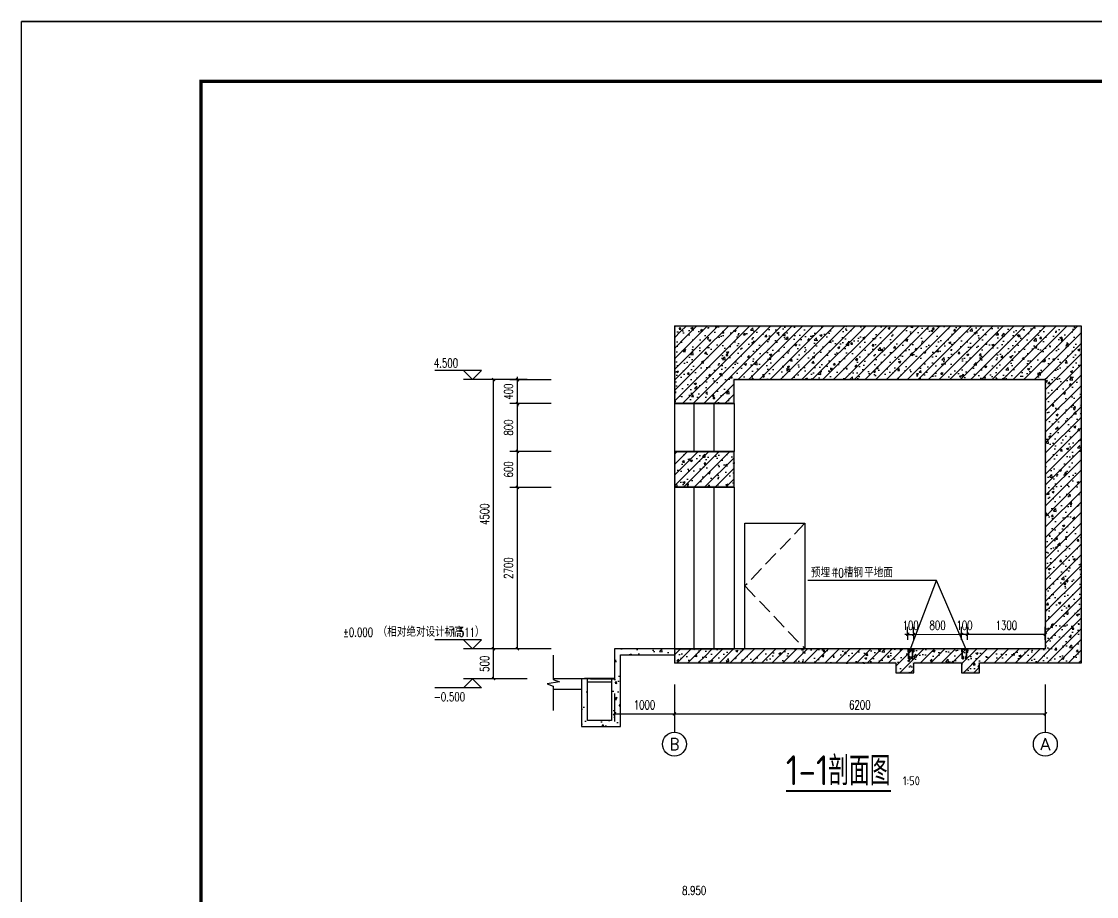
# Model space of a CAD drawing. Extents: x 45837 to 287007, y -98586 to 328021.
# Drawn here: x 119269 to 137238, y -53814 to -39186 of the extents above; entities that cross this region are included whole.
import ezdxf
from ezdxf.enums import TextEntityAlignment as Align

# ---------------------------------------------------------------- set-up
doc = ezdxf.new("R2010")
doc.units = 0
doc.header["$LTSCALE"] = 1000
doc.header["$MEASUREMENT"] = 0
doc.linetypes.add('DASH', pattern=[0.35, 0.25, -0.1])
for name, color, linetype in [('AXIS', 3, 'Continuous'), ('AXIS_TEXT', 7, 'Continuous'), ('COLUMN', 9, 'Continuous'), ('DIM_ELEV', 3, 'Continuous'), ('DIM_LEAD', 3, 'Continuous'), ('DIM_SYMB', 3, 'Continuous'), ('HIDE_B', 7, 'Continuous'), ('PUB_DIM', 3, 'Continuous'), ('PUB_HATCH', 8, 'Continuous'), ('PUB_TEXT', 7, 'Continuous'), ('PUB_WALL', 9, 'Continuous'), ('WALL', 9, 'Continuous'), ('WINDOW', 4, 'Continuous'), ('WWWW', 124, 'Continuous'), ('图框', 7, 'Continuous')]:
    doc.layers.add(name, color=color, linetype=linetype)
doc.styles.add('_TCH_AXIS', font='COMPLEX', dxfattribs={"bigfont": 'GBCBIG'})
doc.styles.add('_TCH_DIM', font='SIMPLEX', dxfattribs={"bigfont": 'GBCBIG'})
doc.styles.add('COMPLEX', font='COMPLEX')
doc.styles.add('DIM_FONT', font='SIMPLEX', dxfattribs={"width": 0.7, "bigfont": 'GBCBIG'})
doc.styles.get("Standard").update_dxf_attribs({"font": 'gbenor.shx', "bigfont": 'gbcbig.shx'})
doc.dimstyles.new('DIMN50', dxfattribs={"dimscale": 0.5, "dimtxt": 300, "dimasz": 100, "dimexe": 250, "dimexo": 300, "dimgap": 150, "dimtad": 1, "dimdec": 0, "dimzin": 0, "dimdsep": 46, "dimtxsty": 'DIM_FONT', "dimblk": 'ARCHTICK', "dimcen": 0.09, "dimclrt": 7, "dimazin": 2, "dimtfac": 1, "dimtdec": 0, "dimtix": 1, "dimtmove": 2, "dimatfit": 3, "dimldrblk": 'ARCHTICK', "dimfxl": 0, "dimtolj": 1, "dimtzin": 0, "dimarcsym": 0})
pattern_1 = [(45, (0, 0), (-88.38835, 88.38835), []), (50, (0, 0), (358.6301, -31.37607), [37.5, -412.5]), (355, (0, 0), (-69.3757, 376.0961), [30, -330]), (100.4514, (29.9, -2.6), (289.2547, 344.7198), [31.8701, -350.5711]), (46.1842, (0, 100), (533.6205, -82.7595), [56.25, -618.75]), (96.6356, (44.47, 93.1), (467.3314, 487.059), [47.8051, -525.8565]), (351.1842, (0, 100), (467.331, 487.0593), [45, -495]), (21, (50, 75), (298.4535, -201.30945), [37.5, -412.5]), (326, (50, 75), (121.6577, 362.575), [30, -330]), (71.4514, (74.87, 58.22), (420.1113, 161.26525), [31.8701, -350.5711]), (37.5, (0, 0), (6.07993, 166.44693), [0, -326, 0, -335, 0, -331.25]), (7.5, (0, 0), (131.53477, 197.20586), [0, -191, 0, -318.5, 0, -126.25]), (327.5, (-111.5, 0), (266.91122, -11.27744), [0, -125, 0, -390, 0, -517.5]), (317.5, (-161.5, 0), (291.5931, 50.0525), [0, -162.5, 0, -259, 0, -367.5])]

# ---------------------------------------------------------------- blocks, each defined once
blk = doc.blocks.new('_ArchTick')
at = {"color": 0, "linetype": 'ByBlock', "const_width": 0.4}
blk.add_lwpolyline([(-0.5, -0.5), (0.5, 0.5)], dxfattribs=at)
blk = doc.blocks.new('*D327')
at = {"layer": 'AXIS', "color": 0, "lineweight": -2}
for p, q in [((129182, -50419), (129182, -50886)), ((130182, -50419), (130182, -50886)), ((129182, -50761), (130182, -50761))]:
    blk.add_line(p, q, dxfattribs=at)
at = {"layer": 'Defpoints', "color": 0}
for p in [(129182, -50269), (130182, -50269), (130182, -50761)]:
    blk.add_point(p, dxfattribs=at)
at = {"layer": 'AXIS', "color": 0, "lineweight": -2, "xscale": 50, "yscale": 50, "zscale": 50, "rotation": 180}
blk.add_blockref('_ArchTick', (129182, -50761), dxfattribs=at)
at = {"layer": 'AXIS', "color": 0, "lineweight": -2, "xscale": 50, "yscale": 50, "zscale": 50}
blk.add_blockref('_ArchTick', (130182, -50761), dxfattribs=at)
at = {"layer": 'AXIS', "color": 7, "insert": (129682, -50611), "char_height": 150, "attachment_point": 5, "style": 'DIM_FONT'}
blk.add_mtext('\\A1;1000', dxfattribs=at)
blk = doc.blocks.new('*D328')
at = {"layer": 'AXIS', "color": 0, "lineweight": -2}
for p, q in [((130182, -50419), (130182, -50886)), ((136382, -50419), (136382, -50886)), ((130182, -50761), (136382, -50761))]:
    blk.add_line(p, q, dxfattribs=at)
at = {"layer": 'Defpoints', "color": 0}
for p in [(130182, -50269), (136382, -50269), (136382, -50761)]:
    blk.add_point(p, dxfattribs=at)
at = {"layer": 'AXIS', "color": 0, "lineweight": -2, "xscale": 50, "yscale": 50, "zscale": 50, "rotation": 180}
blk.add_blockref('_ArchTick', (130182, -50761), dxfattribs=at)
at = {"layer": 'AXIS', "color": 0, "lineweight": -2, "xscale": 50, "yscale": 50, "zscale": 50}
blk.add_blockref('_ArchTick', (136382, -50761), dxfattribs=at)
at = {"layer": 'AXIS', "color": 7, "insert": (133282, -50611), "char_height": 150, "attachment_point": 5, "style": 'DIM_FONT'}
blk.add_mtext('\\A1;6200', dxfattribs=at)
blk = doc.blocks.new('*D399')
at = {"layer": 'Defpoints', "color": 0}
for p in [(134182, -49432), (134082, -49673), (134182, -49673)]:
    blk.add_point(p, dxfattribs=at)
at = {"layer": 'PUB_DIM', "color": 0, "lineweight": -2}
for p, q in [((134082, -49523), (134081, -49307)), ((134182, -49523), (134181, -49307)), ((134082, -49432), (134032, -49432)), ((134082, -49432), (134182, -49432)), ((134182, -49432), (134232, -49431))]:
    blk.add_line(p, q, dxfattribs=at)
at = {"layer": 'PUB_DIM', "color": 0, "lineweight": -2, "xscale": 50, "yscale": 50, "zscale": 50}
for p, rotation in [((134082, -49432), 0.06656909976918257), ((134182, -49432), 180.0665690997691)]:
    blk.add_blockref('_ArchTick', p, dxfattribs=dict(at, rotation=rotation))
at = {"layer": 'PUB_DIM', "color": 7, "insert": (134131, -49282), "char_height": 150, "attachment_point": 5, "rotation": 0.0666, "style": 'DIM_FONT'}
blk.add_mtext('\\A1;100', dxfattribs=at)
blk = doc.blocks.new('*D400')
at = {"layer": 'Defpoints', "color": 0}
for p in [(134982, -49431), (134182, -49673), (134982, -49672)]:
    blk.add_point(p, dxfattribs=at)
at = {"layer": 'PUB_DIM', "color": 0, "lineweight": -2}
for p, q in [((134182, -49523), (134181, -49307)), ((134982, -49522), (134981, -49306)), ((134182, -49432), (134982, -49431))]:
    blk.add_line(p, q, dxfattribs=at)
at = {"layer": 'PUB_DIM', "color": 0, "lineweight": -2, "xscale": 50, "yscale": 50, "zscale": 50}
for p, rotation in [((134182, -49432), 180.0665690997675), ((134982, -49431), 0.06656909976755426)]:
    blk.add_blockref('_ArchTick', p, dxfattribs=dict(at, rotation=rotation))
at = {"layer": 'PUB_DIM', "color": 7, "insert": (134581, -49281), "char_height": 150, "attachment_point": 5, "rotation": 0.0666, "style": 'DIM_FONT'}
blk.add_mtext('\\A1;800', dxfattribs=at)
blk = doc.blocks.new('*D401')
at = {"layer": 'Defpoints', "color": 0}
for p in [(135082, -49430), (134982, -49672), (135082, -49672)]:
    blk.add_point(p, dxfattribs=at)
at = {"layer": 'PUB_DIM', "color": 0, "lineweight": -2}
for p, q in [((134982, -49522), (134981, -49306)), ((135082, -49522), (135081, -49305)), ((134982, -49431), (134932, -49431)), ((134982, -49431), (135082, -49430)), ((135082, -49430), (135132, -49430))]:
    blk.add_line(p, q, dxfattribs=at)
at = {"layer": 'PUB_DIM', "color": 0, "lineweight": -2, "xscale": 50, "yscale": 50, "zscale": 50}
for p, rotation in [((134982, -49431), 0.06656909976918257), ((135082, -49430), 180.0665690997691)]:
    blk.add_blockref('_ArchTick', p, dxfattribs=dict(at, rotation=rotation))
at = {"layer": 'PUB_DIM', "color": 7, "insert": (135031, -49281), "char_height": 150, "attachment_point": 5, "rotation": 0.0666, "style": 'DIM_FONT'}
blk.add_mtext('\\A1;100', dxfattribs=at)
blk = doc.blocks.new('*D402')
at = {"layer": 'Defpoints', "color": 0}
for p in [(136382, -49429), (135082, -49672), (136382, -49671)]:
    blk.add_point(p, dxfattribs=at)
at = {"layer": 'PUB_DIM', "color": 0, "lineweight": -2}
for p, q in [((135082, -49522), (135081, -49305)), ((136382, -49521), (136381, -49304)), ((135082, -49430), (136382, -49429))]:
    blk.add_line(p, q, dxfattribs=at)
at = {"layer": 'PUB_DIM', "color": 0, "lineweight": -2, "xscale": 50, "yscale": 50, "zscale": 50}
for p, rotation in [((135082, -49430), 180.0665690997677), ((136382, -49429), 0.06656909976766875)]:
    blk.add_blockref('_ArchTick', p, dxfattribs=dict(at, rotation=rotation))
at = {"layer": 'PUB_DIM', "color": 7, "insert": (135731, -49280), "char_height": 150, "attachment_point": 5, "rotation": 0.0666, "style": 'DIM_FONT'}
blk.add_mtext('\\A1;1300', dxfattribs=at)
blk = doc.blocks.new('*D403')
at = {"layer": 'Defpoints', "color": 0}
for p in [(127159, -45173), (127873, -45173), (127873, -49673)]:
    blk.add_point(p, dxfattribs=at)
at = {"layer": 'PUB_DIM', "color": 0, "lineweight": -2}
for p, q in [((127723, -45173), (127034, -45173)), ((127159, -49673), (127159, -45173)), ((127723, -49673), (127034, -49673))]:
    blk.add_line(p, q, dxfattribs=at)
at = {"layer": 'PUB_DIM', "color": 0, "lineweight": -2, "xscale": 50, "yscale": 50, "zscale": 50}
for p, rotation in [((127159, -45173), 90), ((127159, -49673), 270)]:
    blk.add_blockref('_ArchTick', p, dxfattribs=dict(at, rotation=rotation))
at = {"layer": 'PUB_DIM', "color": 7, "insert": (127009, -47423), "char_height": 150, "attachment_point": 5, "rotation": 90, "style": 'DIM_FONT'}
blk.add_mtext('\\A1;4500', dxfattribs=at)
blk = doc.blocks.new('*D404')
at = {"layer": 'Defpoints', "color": 0}
for p in [(127159, -49673), (127873, -49673), (127873, -50173)]:
    blk.add_point(p, dxfattribs=at)
at = {"layer": 'PUB_DIM', "color": 0, "lineweight": -2}
for p, q in [((127723, -49673), (127034, -49673)), ((127159, -50173), (127159, -49673)), ((127723, -50173), (127034, -50173))]:
    blk.add_line(p, q, dxfattribs=at)
at = {"layer": 'PUB_DIM', "color": 0, "lineweight": -2, "xscale": 50, "yscale": 50, "zscale": 50}
for p, rotation in [((127159, -49673), 90), ((127159, -50173), 270)]:
    blk.add_blockref('_ArchTick', p, dxfattribs=dict(at, rotation=rotation))
at = {"layer": 'PUB_DIM', "color": 7, "insert": (127009, -49923), "char_height": 150, "attachment_point": 5, "rotation": 90, "style": 'DIM_FONT'}
blk.add_mtext('\\A1;500', dxfattribs=at)
blk = doc.blocks.new('*D405')
at = {"layer": 'Defpoints', "color": 0}
for p in [(127559, -45174), (128273, -45174), (128273, -45574)]:
    blk.add_point(p, dxfattribs=at)
at = {"layer": 'PUB_DIM', "color": 0, "lineweight": -2}
for p, q in [((128123, -45174), (127434, -45174)), ((127559, -45174), (127559, -45124)), ((127559, -45574), (127559, -45174)), ((128123, -45574), (127434, -45574)), ((127559, -45574), (127559, -45624))]:
    blk.add_line(p, q, dxfattribs=at)
at = {"layer": 'PUB_DIM', "color": 0, "lineweight": -2, "xscale": 50, "yscale": 50, "zscale": 50}
for p, rotation in [((127559, -45174), 270), ((127559, -45574), 90)]:
    blk.add_blockref('_ArchTick', p, dxfattribs=dict(at, rotation=rotation))
at = {"layer": 'PUB_DIM', "color": 7, "insert": (127409, -45374), "char_height": 150, "attachment_point": 5, "rotation": 90, "style": 'DIM_FONT'}
blk.add_mtext('\\A1;400', dxfattribs=at)
blk = doc.blocks.new('*D406')
at = {"layer": 'Defpoints', "color": 0}
for p in [(127559, -45574), (128273, -45574), (128273, -46374)]:
    blk.add_point(p, dxfattribs=at)
at = {"layer": 'PUB_DIM', "color": 0, "lineweight": -2}
for p, q in [((128123, -45574), (127434, -45574)), ((127559, -46374), (127559, -45574)), ((128123, -46374), (127434, -46374))]:
    blk.add_line(p, q, dxfattribs=at)
at = {"layer": 'PUB_DIM', "color": 0, "lineweight": -2, "xscale": 50, "yscale": 50, "zscale": 50}
for p, rotation in [((127559, -45574), 90), ((127559, -46374), 270)]:
    blk.add_blockref('_ArchTick', p, dxfattribs=dict(at, rotation=rotation))
at = {"layer": 'PUB_DIM', "color": 7, "insert": (127409, -45974), "char_height": 150, "attachment_point": 5, "rotation": 90, "style": 'DIM_FONT'}
blk.add_mtext('\\A1;800', dxfattribs=at)
blk = doc.blocks.new('*D407')
at = {"layer": 'Defpoints', "color": 0}
for p in [(127559, -46374), (128273, -46374), (128273, -46974)]:
    blk.add_point(p, dxfattribs=at)
at = {"layer": 'PUB_DIM', "color": 0, "lineweight": -2}
for p, q in [((128123, -46374), (127434, -46374)), ((127559, -46974), (127559, -46374)), ((128123, -46974), (127434, -46974))]:
    blk.add_line(p, q, dxfattribs=at)
at = {"layer": 'PUB_DIM', "color": 0, "lineweight": -2, "xscale": 50, "yscale": 50, "zscale": 50}
for p, rotation in [((127559, -46374), 90), ((127559, -46974), 270)]:
    blk.add_blockref('_ArchTick', p, dxfattribs=dict(at, rotation=rotation))
at = {"layer": 'PUB_DIM', "color": 7, "insert": (127409, -46674), "char_height": 150, "attachment_point": 5, "rotation": 90, "style": 'DIM_FONT'}
blk.add_mtext('\\A1;600', dxfattribs=at)
blk = doc.blocks.new('*D408')
at = {"layer": 'Defpoints', "color": 0}
for p in [(127559, -46974), (128273, -46974), (128273, -49673)]:
    blk.add_point(p, dxfattribs=at)
at = {"layer": 'PUB_DIM', "color": 0, "lineweight": -2}
for p, q in [((128123, -46974), (127434, -46974)), ((127559, -49673), (127559, -46974)), ((128123, -49673), (127434, -49673))]:
    blk.add_line(p, q, dxfattribs=at)
at = {"layer": 'PUB_DIM', "color": 0, "lineweight": -2, "xscale": 50, "yscale": 50, "zscale": 50}
for p, rotation in [((127559, -46974), 90), ((127559, -49673), 270)]:
    blk.add_blockref('_ArchTick', p, dxfattribs=dict(at, rotation=rotation))
at = {"layer": 'PUB_DIM', "color": 7, "insert": (127409, -48324), "char_height": 150, "attachment_point": 5, "rotation": 90, "style": 'DIM_FONT'}
blk.add_mtext('\\A1;2700', dxfattribs=at)
blk = doc.blocks.new('$WINLIB2D$00000001')
at = {"color": 0}
for points in [[(-0.5, 0.5), (-0.5, -0.5)], [(-0.5, 0.5), (0.5, 0.5)], [(0.5, -0.5), (0.5, 0.5)], [(0.5, 0.1667), (-0.5, 0.1667)], [(0.5, -0.1667), (-0.5, -0.1667)], [(-0.5, -0.5), (0.5, -0.5)]]:
    blk.add_lwpolyline(points, dxfattribs=at)
blk = doc.blocks.new('_AXISO')
blk.add_circle((0, 0), 0.5)
at = {"layer": 'AXIS_TEXT', "style": 'COMPLEX', "width": 1.041667}
blk.add_attdef('A', text='', height=0.56, dxfattribs=at).set_placement((-0.25, -0.28), (0.25, -0.28), align=Align.FIT)

msp = doc.modelspace()

# ---------------------------------------------------------------- hatches: boundary and pattern name
h = msp.add_hatch()
h.set_pattern_fill('混凝土', color=256, scale=50, style=0)
h.set_pattern_definition([(50, (28195.32, -53624.68), (358.6301, -31.3761), [37.5, -412.5]), (355, (28195.32, -53624.7), (-69.3757, 376.0961), [30, -330]), (100.4514, (28225.2, -53627.3), (289.2547, 344.7198), [31.8701, -350.571]), (46.1842, (28195.3, -53524.7), (533.6205, -82.7595), [56.25, -618.75]), (96.6356, (28239.8, -53531.6), (467.3314, 487.059), [47.805, -525.8565]), (351.1842, (28195.3, -53524.7), (467.331, 487.0593), [45, -495]), (21, (28245.32, -53549.68), (298.4535, -201.30945), [37.5, -412.5]), (326, (28245.32, -53549.7), (121.6577, 362.575), [30, -330]), (71.4514, (28270.2, -53566.46), (420.1113, 161.2652), [31.8701, -350.571]), (37.5, (28195.32, -53624.68), (6.07993, 166.44693), [0, -326, 0, -335, 0, -331.25]), (7.5, (28195.32, -53624.68), (131.53477, 197.20586), [0, -191, 0, -318.5, 0, -126.25]), (327.5, (28083.82, -53624.68), (266.91122, -11.27744), [0, -125, 0, -390, 0, -517.5]), (317.5, (28033.82, -53624.68), (291.5931, 50.0525), [0, -162.5, 0, -259, 0, -367.5])])
h.paths.add_polyline_path([(130081.9, -49673.3), (129181.9, -49673.3), (129181.9, -50173.3), (129131.9, -50173.3), (129131.9, -50873.3), (128731.9, -50873.3), (128731.9, -50173.3), (128631.9, -50173.3), (128631.9, -50973.3), (129281.9, -50973.3), (129281.9, -50173.3), (129281.9, -49773.3), (130081.9, -49773.3)])
at = {"layer": 'COLUMN'}
for points in [[(133881.9, -49698.3), (134181.9, -49698.3), (134181.9, -49673.3), (133881.9, -49673.3)], [(134981.9, -49698.3), (135281.9, -49698.3), (135281.9, -49673.3), (134981.9, -49673.3)], [(134181.9, -49888.3), (134156.9, -49888.3), (134156.9, -50048.3), (133906.9, -50048.3), (133906.9, -49888.3), (133881.9, -49888.3), (133881.9, -50073.3), (134181.9, -50073.3)], [(135281.9, -49888.3), (135256.9, -49888.3), (135256.9, -50048.3), (135006.9, -50048.3), (135006.9, -49888.3), (134981.9, -49888.3), (134981.9, -50073.3), (135281.9, -50073.3)]]:
    msp.add_hatch(color=256, dxfattribs=at).paths.add_polyline_path(points)
at = {"layer": 'PUB_HATCH'}
h = msp.add_hatch(dxfattribs=at)
h.set_pattern_fill('钢筋混凝土', color=256, scale=50, style=0)
h.set_pattern_definition(pattern_1)
h.paths.add_polyline_path([(130206.9, -44298.3), (130181.9, -44273.3), (130181.9, -45574), (131181.9, -45574), (131181.9, -45173.3), (131156.9, -45148.3)])
h = msp.add_hatch(dxfattribs=at)
h.set_pattern_fill('钢筋混凝土', color=256, scale=50, style=0)
h.set_pattern_definition(pattern_1)
h.paths.add_polyline_path([(130206.9, -44298.3), (131156.9, -45148.3), (131181.9, -45173.3), (136381.9, -45173.3), (136406.9, -45148.3), (136956.9, -44298.3), (136981.9, -44273.3), (130181.9, -44273.3)])
h = msp.add_hatch(dxfattribs=at)
h.set_pattern_fill('钢筋混凝土', color=256, scale=50, style=0)
h.set_pattern_definition(pattern_1)
h.paths.add_polyline_path([(136956.9, -44298.3), (136406.9, -45148.3), (136381.9, -45173.3), (136381.9, -49673.3), (136406.9, -49698.3), (136956.9, -49888.3), (136981.9, -49913.3), (136981.9, -44273.3)])
h = msp.add_hatch(dxfattribs=at)
h.set_pattern_fill('钢筋混凝土', color=256, scale=50, style=0)
h.set_pattern_definition(pattern_1)
h.paths.add_polyline_path([(131181.9, -46973.3), (131181.9, -46374), (130181.9, -46374), (130181.9, -46973.3)])
h = msp.add_hatch(dxfattribs=at)
h.set_pattern_fill('钢筋混凝土', color=256, scale=50, style=0)
h.set_pattern_definition(pattern_1)
h.paths.add_polyline_path([(131156.9, -49698.3), (131181.9, -49673.3), (130181.9, -49673.3), (130181.9, -49913.3), (130206.9, -49888.3)])
h = msp.add_hatch(dxfattribs=at)
h.set_pattern_fill('钢筋混凝土', color=256, scale=50, style=0)
h.set_pattern_definition(pattern_1)
h.paths.add_polyline_path([(133881.9, -49913.3), (133881.9, -49673.3), (131181.9, -49673.3), (131156.9, -49698.3), (130206.9, -49888.3), (130181.9, -49913.3)])
h = msp.add_hatch(dxfattribs=at)
h.set_pattern_fill('钢筋混凝土', color=256, scale=50, style=0)
h.set_pattern_definition(pattern_1)
h.paths.add_polyline_path([(133881.9, -50073.3), (134181.9, -50073.3), (134181.9, -49673.3), (133881.9, -49673.3)])
h = msp.add_hatch(dxfattribs=at)
h.set_pattern_fill('钢筋混凝土', color=256, scale=50, style=0)
h.set_pattern_definition(pattern_1)
h.paths.add_polyline_path([(134181.9, -49673.3), (134181.9, -49913.3), (134981.9, -49913.3), (134981.9, -49673.3)])
h = msp.add_hatch(dxfattribs=at)
h.set_pattern_fill('钢筋混凝土', color=256, scale=50, style=0)
h.set_pattern_definition(pattern_1)
h.paths.add_polyline_path([(135281.9, -50073.3), (135281.9, -49673.3), (134981.9, -49673.3), (134981.9, -50073.3)])
h = msp.add_hatch(dxfattribs=at)
h.set_pattern_fill('钢筋混凝土', color=256, scale=50, style=0)
h.set_pattern_definition(pattern_1)
h.paths.add_polyline_path([(135281.9, -49673.3), (135281.9, -49913.3), (136981.9, -49913.3), (136956.9, -49888.3), (136406.9, -49698.3), (136381.9, -49673.3)])
at = {"layer": 'PUB_WALL'}
for points in [[(130181.9, -44273.3), (130181.9, -45574), (130206.9, -45549), (130206.9, -44298.3)], [(130181.9, -44273.3), (136981.9, -44273.3), (136956.9, -44298.3), (130206.9, -44298.3)], [(136981.9, -44273.3), (136981.9, -49913.3), (136956.9, -49888.3), (136956.9, -44298.3)], [(131181.9, -45574), (131181.9, -45173.3), (131156.9, -45148.3), (131156.9, -45549)], [(131181.9, -45173.3), (136381.9, -45173.3), (136406.9, -45148.3), (131156.9, -45148.3)], [(136381.9, -45173.3), (136381.9, -49673.3), (136406.9, -49698.3), (136406.9, -45148.3)], [(130181.9, -45574), (131181.9, -45574), (131156.9, -45549), (130206.9, -45549)], [(131181.9, -46374), (130181.9, -46374), (130206.9, -46399), (131156.9, -46399)], [(130181.9, -46374), (130181.9, -46973.3), (130206.9, -46948.3), (130206.9, -46399)], [(131181.9, -46973.3), (131181.9, -46374), (131156.9, -46399), (131156.9, -46948.3)], [(130181.9, -46973.3), (131181.9, -46973.3), (131156.9, -46948.3), (130206.9, -46948.3)], [(131181.9, -49673.3), (130181.9, -49673.3), (130206.9, -49698.3), (131156.9, -49698.3)], [(130181.9, -49673.3), (130181.9, -49913.3), (130206.9, -49888.3), (130206.9, -49698.3)], [(133881.9, -49673.3), (131181.9, -49673.3), (131156.9, -49698.3), (133881.9, -49698.3)], [(134181.9, -49673.3), (134181.9, -49698.3), (134981.9, -49698.3), (134981.9, -49673.3)], [(135281.9, -49673.3), (135281.9, -49698.3), (136406.9, -49698.3), (136381.9, -49673.3)], [(133881.9, -49913.3), (133881.9, -49888.3), (130206.9, -49888.3), (130181.9, -49913.3)], [(134181.9, -49888.3), (134181.9, -49913.3), (134981.9, -49913.3), (134981.9, -49888.3)], [(135281.9, -49888.3), (135281.9, -49913.3), (136981.9, -49913.3), (136956.9, -49888.3)]]:
    msp.add_hatch(color=256, dxfattribs=at).paths.add_polyline_path(points)
at = {"layer": 'WWWW'}
h = msp.add_hatch(dxfattribs=at)
h.set_pattern_fill('ANSI32', color=256, scale=37.5, style=0)
h.set_pattern_definition([(135, (136134.794, -61186.23), (9.943689, 9.943689), []), (135, (136128.165, -61186.23), (9.943689, 9.943689), [])])
h.paths.add_polyline_path([(134181.8, -49724), (134176.8, -49723.9), (134176.9, -49678.5), (134086.9, -49678.4), (134086.8, -49723.9), (134081.8, -49723.8), (134081.9, -49673.4), (134181.9, -49673.5)])
h = msp.add_hatch(dxfattribs=at)
h.set_pattern_fill('ANSI32', color=256, scale=37.5, style=0)
h.set_pattern_definition([(45, (133029.012, -61186.23), (-9.943689, 9.943689), []), (45, (133035.641, -61186.23), (-9.943689, 9.943689), [])])
h.paths.add_polyline_path([(134982, -49724), (134987, -49723.9), (134986.9, -49678.5), (135076.9, -49678.4), (135077, -49723.9), (135082, -49723.8), (135081.9, -49673.4), (134981.9, -49673.5)])

# ---------------------------------------------------------------- linework, layer by layer
for p, q in [((131362.1, -47573.3), (132362.1, -47573.3)), ((128781.9, -50173.3), (128631.9, -50173.3)), ((128681.9, -50163.3), (129181.9, -50163.3)), ((128681.9, -50173.3), (128681.9, -50163.3)), ((128731.9, -50223.3), (129131.9, -50223.3)), ((128781.9, -50173.3), (129181.9, -50173.3)), ((129181.9, -50173.3), (129181.9, -50163.3))]:
    msp.add_line(p, q)
at = {"linetype": 'DASH'}
for p, q in [((132362.1, -47573.3), (131362.1, -48623.3)), ((131362.1, -48623.3), (132362.1, -49673.3))]:
    msp.add_line(p, q, dxfattribs=at)
msp.add_lwpolyline([(131362.1, -47573.3), (132362.1, -47573.3), (132362.1, -49673.3), (131362.1, -49673.3)], close=True)
for points in [[(130181.9, -49673.3), (129181.9, -49673.3), (129181.9, -49773.3)], [(129181.9, -49673.3), (129181.9, -50173.3)], [(129281.9, -49773.3), (130181.9, -49773.3)], [(129281.9, -50173.3), (129281.9, -49773.3)], [(128631.9, -50173.3), (128158.2, -50173.3)], [(128631.9, -50173.3), (128631.9, -50973.3), (129281.9, -50973.3), (129281.9, -50173.3)], [(129131.9, -50173.3), (129131.9, -50873.3), (128731.9, -50873.3), (128731.9, -50173.3)], [(128631.9, -50355), (128158.2, -50355)]]:
    msp.add_lwpolyline(points)
at = {"layer": 'AXIS'}
for p, q in [((130181.9, -50268.8), (130181.9, -51067.7)), ((136381.9, -50268.8), (136381.9, -51067.7))]:
    msp.add_line(p, q, dxfattribs=at)
at = {"layer": 'COLUMN'}
for p, q in [((134181.9, -49673.3), (133881.9, -49673.3)), ((135281.9, -49673.3), (134981.9, -49673.3)), ((133881.9, -49913.3), (133881.9, -50073.3)), ((134181.9, -50073.3), (134181.9, -49913.3)), ((134981.9, -49913.3), (134981.9, -50073.3)), ((135281.9, -50073.3), (135281.9, -49913.3)), ((133881.9, -50073.3), (134181.9, -50073.3)), ((134981.9, -50073.3), (135281.9, -50073.3))]:
    msp.add_line(p, q, dxfattribs=at)
at = {"layer": 'DIM_ELEV'}
for p, q in [((126958.7, -45023.3), (126176.2, -45023.3)), ((126808.7, -45173.3), (126658.7, -45023.3)), ((126808.7, -45173.3), (126958.7, -45023.3)), ((127158.7, -45173.3), (126658.7, -45173.3)), ((126958.7, -49523.3), (126176.2, -49523.3)), ((126808.7, -49673.3), (126658.7, -49523.3)), ((126808.7, -49673.3), (126958.7, -49523.3)), ((127158.7, -49673.3), (126658.7, -49673.3)), ((126808.7, -50173.3), (126658.7, -50323.3)), ((127158.7, -50173.3), (126658.7, -50173.3)), ((126808.7, -50173.3), (126958.7, -50323.3)), ((126958.7, -50323.3), (126176.2, -50323.3))]:
    msp.add_line(p, q, dxfattribs=at)
at = {"layer": 'DIM_LEAD'}
for p, q in [((134565.4, -48532.4), (132411.6, -48532.4)), ((134093.6, -49765.2), (134565.4, -48532.4)), ((135077, -49723.9), (134565.4, -48532.4))]:
    msp.add_line(p, q, dxfattribs=at)
at = {"layer": 'DIM_LEAD', "const_width": 20}
for points in [[(134090.1, -49774.5, 1), (134097.2, -49755.8, 1)], [(135080.9, -49733, 1), (135073, -49714.7, 1)]]:
    msp.add_lwpolyline(points, format="xyb", close=True, dxfattribs=at)
at = {"layer": 'DIM_SYMB'}
msp.add_lwpolyline([(128158.2, -49778.3), (128158.2, -50185.1), (128263.2, -50223.3), (128053.2, -50260.4), (128158.2, -50297.6), (128158.2, -50704.4)], dxfattribs=at)
at = {"layer": 'DIM_SYMB', "const_width": 35}
msp.add_lwpolyline([(132044.7, -52051.3), (133799.8, -52051.3)], dxfattribs=at)
at = {"layer": 'HIDE_B', "flags": 128}
msp.add_lwpolyline([(122268.6, -66886.1), (122268.6, -66886.1), (122268.6, -66886.1), (122268.6, -40186.1), (122268.6, -40186.1), (122268.6, -40186.1), (160268.6, -40186.1), (160268.6, -40186.1), (160268.6, -40186.1), (160268.6, -40186.1), (160268.6, -40186.1), (160268.6, -40186.1), (160268.6, -66886.1), (160268.6, -66886.1), (122268.6, -66886.1)], close=True, dxfattribs=at)
at = {"layer": 'WALL'}
for p, q in [((130181.9, -44273.3), (130181.9, -45574)), ((130181.9, -44273.3), (136981.9, -44273.3)), ((136981.9, -44273.3), (136981.9, -49913.3)), ((131181.9, -45574), (131181.9, -45173.3)), ((131181.9, -45173.3), (136381.9, -45173.3)), ((136381.9, -45173.3), (136381.9, -49673.3)), ((130181.9, -45574), (131181.9, -45574)), ((131181.9, -46374), (130181.9, -46374)), ((130181.9, -46374), (130181.9, -46973.3)), ((131181.9, -46973.3), (131181.9, -46374)), ((130181.9, -46973.3), (131181.9, -46973.3)), ((131181.9, -49673.3), (130181.9, -49673.3)), ((130181.9, -49673.3), (130181.9, -49913.3)), ((133881.9, -49673.3), (131181.9, -49673.3)), ((134981.9, -49673.3), (134181.9, -49673.3)), ((136381.9, -49673.3), (135281.9, -49673.3)), ((133881.9, -49913.3), (130181.9, -49913.3)), ((134981.9, -49913.3), (134181.9, -49913.3)), ((136981.9, -49913.3), (135281.9, -49913.3))]:
    msp.add_line(p, q, dxfattribs=at)
at = {"layer": 'WWWW'}
for p, q in [((134081.9, -49673.3), (134081.8, -49723.8)), ((134081.8, -49723.8), (134086.8, -49723.9)), ((134081.9, -49673.3), (134181.9, -49673.4)), ((134086.9, -49678.4), (134086.8, -49723.9)), ((134086.9, -49678.4), (134176.9, -49678.5)), ((134093.7, -49839.2), (134093.6, -49691.1)), ((134099.7, -49833.9), (134099.6, -49692)), ((134134.8, -49684.4), (134107, -49684.4)), ((134129, -49684.4), (134156.7, -49684.4)), ((134164.1, -49833.9), (134164.2, -49692)), ((134170.1, -49839.2), (134170.2, -49691.2)), ((134176.9, -49678.5), (134176.8, -49723.9)), ((134176.8, -49723.9), (134181.8, -49724)), ((134181.9, -49673.3), (134181.8, -49724)), ((134981.9, -49673.3), (134982, -49724)), ((135081.9, -49673.3), (134981.9, -49673.4)), ((134987, -49723.9), (134982, -49724)), ((135076.9, -49678.4), (134986.9, -49678.5)), ((134986.9, -49678.5), (134987, -49723.9)), ((134993.7, -49839.2), (134993.6, -49691.2)), ((134999.7, -49833.9), (134999.6, -49692)), ((135034.8, -49684.4), (135007.1, -49684.4)), ((135029, -49684.4), (135056.8, -49684.4)), ((135064.1, -49833.9), (135064.3, -49692)), ((135070.1, -49839.2), (135070.3, -49691.1)), ((135076.9, -49678.4), (135077, -49723.9)), ((135082, -49723.8), (135077, -49723.9)), ((135081.9, -49673.3), (135082, -49723.8)), ((134106.3, -49838.2), (134102.2, -49838.2)), ((134108.8, -49833.9), (134108.8, -49803.9)), ((134114.8, -49839.2), (134114.8, -49803.9)), ((134149, -49839.2), (134149, -49803.9)), ((134155, -49833.9), (134155, -49803.9)), ((134157.5, -49838.2), (134161.6, -49838.2)), ((135006.3, -49838.2), (135002.2, -49838.2)), ((135008.8, -49833.9), (135008.8, -49803.9)), ((135014.8, -49839.2), (135014.8, -49803.9)), ((135049, -49839.2), (135049, -49803.9)), ((135055, -49833.9), (135055, -49803.9)), ((135057.5, -49838.2), (135061.6, -49838.2))]:
    msp.add_line(p, q, dxfattribs=at)
for centre, radius, start, end in [((134107.1, -49691.9), 13.5, 90.06112, 180.06112), ((134107.1, -49691.9), 7.5, 90.06112, 180.06112), ((134156.7, -49691.9), 7.5, 359.93888, 89.93888), ((134156.7, -49691.9), 13.5, 359.93888, 89.93888), ((135007.1, -49691.9), 13.5, 90.06112, 180.06112), ((135007.1, -49691.9), 7.5, 90.06112, 180.06112), ((135056.8, -49691.9), 13.5, 359.93888, 89.93888), ((135056.8, -49691.9), 7.5, 359.93888, 89.93888), ((134104.3, -49833.7), 11.9, 207.65794, 332.34206), ((134104.2, -49834.1), 4.48, 177.43368, 243.80264), ((134104.3, -49834.1), 4.48, 296.18745, 2.60789), ((134111.8, -49803.9), 3, 0, 180), ((134152, -49803.9), 3, 0, 180), ((134159.5, -49833.7), 11.9, 207.65794, 332.34206), ((134159.5, -49834.1), 4.48, 177.39211, 243.81255), ((134159.6, -49834.1), 4.48, 296.19736, 2.56632), ((135004.3, -49833.7), 11.9, 207.65794, 332.34206), ((135004.2, -49834.1), 4.48, 177.43368, 243.80264), ((135004.4, -49834.1), 4.48, 296.18745, 2.60789), ((135011.8, -49803.9), 3, 0, 180), ((135052, -49803.9), 3, 0, 180), ((135059.5, -49833.7), 11.9, 207.65794, 332.34206), ((135059.5, -49834.1), 4.48, 177.39211, 243.81255), ((135059.6, -49834.1), 4.48, 296.19736, 2.56632)]:
    msp.add_arc(centre, radius, start, end, dxfattribs=at)
at = {"layer": '图框', "linetype": 'Continuous'}
for points in [[(119268.6, -39186.1), (161268.6, -39186.1)], [(161268.6, -39186.1), (119268.6, -39186.1)], [(119268.6, -68886.1), (119268.6, -39186.1)]]:
    msp.add_lwpolyline(points, dxfattribs=at)
at = {"layer": '图框', "linetype": 'Continuous', "const_width": 60}
msp.add_lwpolyline([(160268.6, -40186.1), (122268.6, -40186.1), (122268.6, -67886.1), (160268.6, -67886.1), (160268.6, -40186.1)], dxfattribs=at)

# ---------------------------------------------------------------- block references
at = {"layer": 'AXIS'}
ref = msp.add_blockref('_AXISO', (130181.9, -51267.7), dxfattribs=dict(at, xscale=400, yscale=400, zscale=400))
ref.add_attrib('A', 'B', dxfattribs={"layer": 'AXIS_TEXT', "height": 203.2, "style": '_TCH_AXIS'}).set_placement((130099.7, -51369.3), (130264.1, -51369.3), align=Align.FIT)
ref = msp.add_blockref('_AXISO', (136381.9, -51267.7), dxfattribs=dict(at, xscale=400, yscale=400, zscale=400))
ref.add_attrib('A', 'A', dxfattribs={"layer": 'AXIS_TEXT', "height": 198.2, "style": '_TCH_AXIS'}).set_placement((136296.9, -51366.8), (136466.9, -51366.8), align=Align.FIT)
at = {"layer": 'WINDOW', "yscale": -1000, "rotation": 90}
for p, xscale, zscale in [((130681.9, -45974), -800, -800), ((130681.9, -48323.3), -2700, -2700)]:
    msp.add_blockref('$WINLIB2D$00000001', p, dxfattribs=dict(at, xscale=xscale, zscale=zscale))

# ---------------------------------------------------------------- texts
at = {"layer": 'PUB_TEXT', "style": '_TCH_DIM', "width": 0.705882}
for s, p in [('4.500', (126161.2, -44970.8)), ('10', (132832.7, -48479.9)), ('%%P0.000', (124641.7, -49470.8)), ('-1.511', (126327.5, -49470.8)), ('-0.500', (126161.2, -50550.8)), ('8.950', (130309.5, -53788.2))]:
    msp.add_text(s, height=148.75, dxfattribs=at).set_placement(p)
at = {"layer": 'PUB_TEXT', "style": '_TCH_DIM'}
for s, height, p in [('预埋＃', 168.79, (132464.1, -48479.9)), ('槽钢', 168.79, (133012.7, -48479.9)), ('平地面', 168.79, (133353.4, -48479.9)), ('（相对绝对设计标高', 168.79, (125221.7, -49470.8)), ('）', 168.8, (126847.5, -49470.8))]:
    msp.add_text(s, height=height, dxfattribs=at).set_placement(p)
at = {"layer": 'PUB_TEXT'}
for s, height, p in [('1-1', 500, (132044.7, -51954.7)), ('剖面图', 482.27, (132753, -51954.7)), ('1:50', 150, (133999.8, -51954.7))]:
    msp.add_text(s, height=height, dxfattribs=at).set_placement(p)

# ---------------------------------------------------------------- dimensions: what is measured, and where the dimension line sits
at = {"layer": 'AXIS'}
for p1, p2, picture, middle in [((129181.9, -50268.8), (130181.9, -50268.8), '*D327', (129681.9, -50611.2)), ((130181.9, -50268.8), (136381.9, -50268.8), '*D328', (133281.9, -50611.2))]:
    dim = msp.add_aligned_dim(p1=p1, p2=p2, distance=-492.4, dimstyle='DIMN50', dxfattribs=at)
    dim.commit()
    dim.dimension.update_dxf_attribs({"geometry": picture, "text_midpoint": middle})
at = {"layer": 'PUB_DIM'}
for p1, p2, distance, picture, middle in [((127873.1, -49673.3), (127873.1, -45173.3), 714.3, '*D403', (127008.7, -47423.3)), ((128273.1, -45574), (128273.1, -45174.3), 714.3, '*D405', (127408.7, -45374.1)), ((128273.1, -46374), (128273.1, -45574), 714.3, '*D406', (127408.7, -45974)), ((128273.1, -46973.7), (128273.1, -46374), 714.3, '*D407', (127408.7, -46673.9)), ((128273.1, -49673.3), (128273.1, -46973.7), 714.3, '*D408', (127408.7, -48323.5)), ((134081.9, -49673.4), (134181.9, -49673.3), 241.8, '*D399', (134131.4, -49281.6)), ((134181.9, -49673.3), (134981.9, -49672.3), 241.8, '*D400', (134581.4, -49281)), ((134981.9, -49672.3), (135081.9, -49672.2), 241.8, '*D401', (135031.4, -49280.5)), ((135081.9, -49672.2), (136381.9, -49670.7), 241.8, '*D402', (135731.4, -49279.7)), ((127873.1, -50173.3), (127873.1, -49673.3), 714.3, '*D404', (127008.7, -49923.3))]:
    dim = msp.add_aligned_dim(p1=p1, p2=p2, distance=distance, dimstyle='DIMN50', dxfattribs=at)
    dim.commit()
    dim.dimension.update_dxf_attribs({"geometry": picture, "text_midpoint": middle})

doc.saveas('drawing.dxf')
